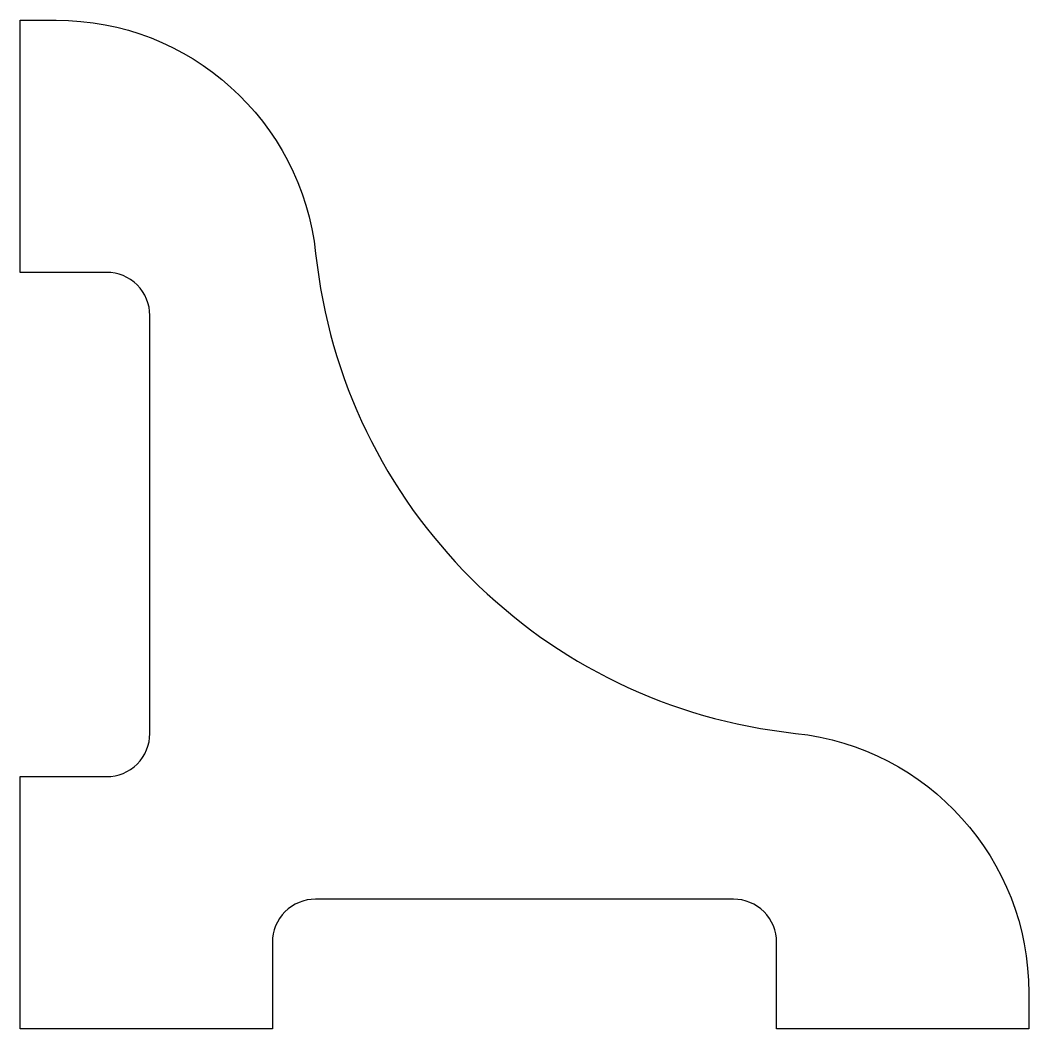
# Model space of a CAD drawing. Extents: x 0 to 140, y 0 to 140.
import ezdxf

# ---------------------------------------------------------------- set-up
doc = ezdxf.new("R2010")
doc.units = 0

msp = doc.modelspace()

# ---------------------------------------------------------------- linework, layer by layer
at = {"layer": '1'}
msp.add_lwpolyline([(140, 5), (140, 0), (105, 0), (105, 12, 0.414214), (99, 18), (41, 18, 0.414214), (35, 12), (35, 0), (0, 0), (0, 35), (12, 35, 0.414214), (18, 41), (18, 99, 0.414214), (12, 105), (0, 105), (0, 140), (5, 140, -0.383413), (41.01, 107.63, 0.353234), (107.63, 41.01, -0.383413)], format="xyb", close=True, dxfattribs=at)

doc.saveas('drawing.dxf')
